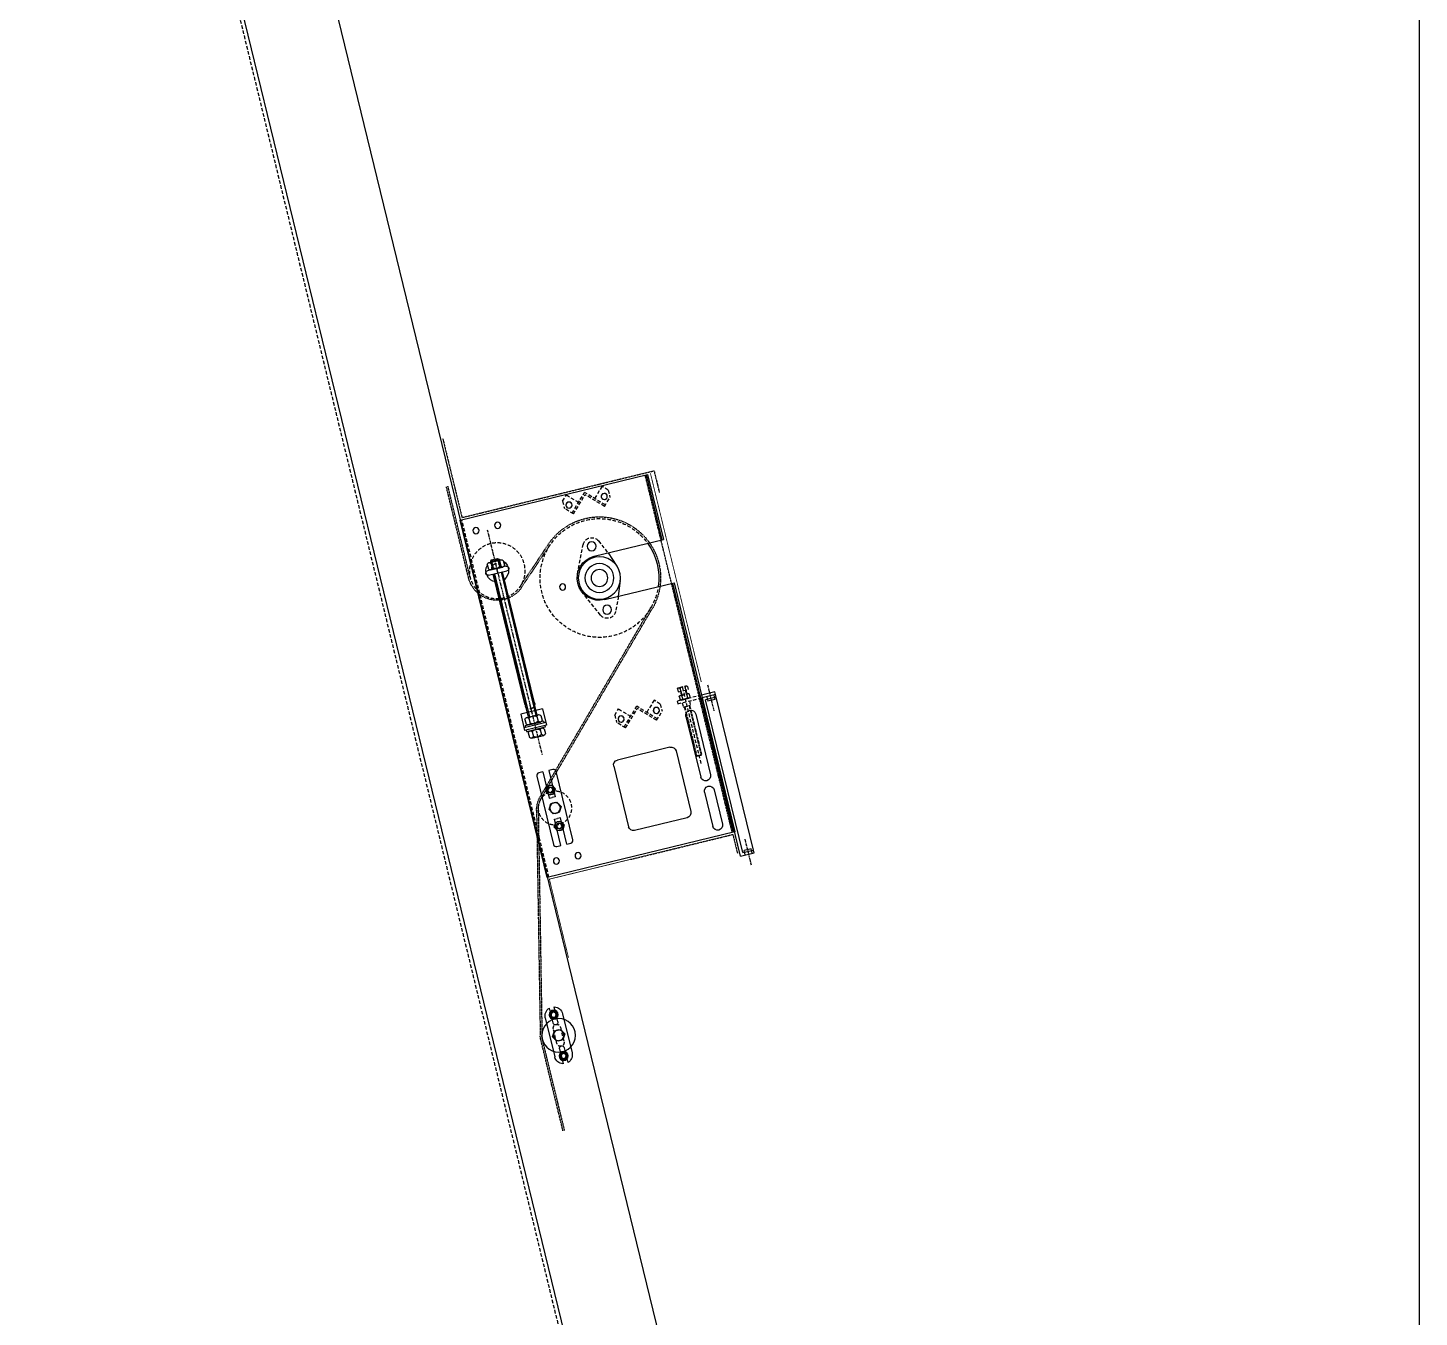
# Model space of a CAD drawing. Header units: millimetres. Extents: x 0 to 461941, y -159644 to 4828.
# Drawn here: x 419436 to 421932, y -45421 to -43108 of the extents above; entities that cross this region are included whole.
import ezdxf

# ---------------------------------------------------------------- set-up
doc = ezdxf.new("R2010")
doc.units = ezdxf.units.MM
for name, pattern in [('Xref Conv Decant Empty Tote$0$AM_ISO02W050', [7.5, 6, -1.5]), ('Xref Conv Decant Empty Tote$0$CENTER', [7, 4, -1, 1, -1]), ('Xref Conv Decant Empty Tote$0$DASHDOT', [1, 0.5, -0.25, 0, -0.25]), ('Xref Conv Decant Empty Tote$0$HIDDEN', [9.525, 6.35, -3.175]), ('Xref Conv Decant Empty Tote$0$P02582 Conveyor Elevations$0$HIDDEN', [9.525, 6.35, -3.175])]:
    doc.linetypes.add(name, pattern=pattern)
for name, color, linetype in [('Xref Conv Decant Empty Tote$0$B', 4, 'Continuous'), ('Xref Conv Decant Empty Tote$0$Conv - Empty Tote', 35, 'Continuous'), ('Xref Conv Decant Empty Tote$0$P02582 Conveyor Elevations$0$Conv', 131, 'Continuous')]:
    doc.layers.add(name, color=color, linetype=linetype)
doc.layers.add('Xref Conv Decant Empty Tote$0$Hidden', color=9, linetype='Xref Conv Decant Empty Tote$0$AM_ISO02W050', lineweight=25)

# ---------------------------------------------------------------- blocks, each defined once
blk = doc.blocks.new('*U182')
at = {"layer": 'Xref Conv Decant Empty Tote$0$Hidden', "color": 0, "linetype": 'Xref Conv Decant Empty Tote$0$P02582 Conveyor Elevations$0$HIDDEN'}
blk.add_line((5772.3, 1283.2), (955.7, 110), dxfattribs=at)
at = {"layer": 'Xref Conv Decant Empty Tote$0$P02582 Conveyor Elevations$0$Conv', "color": 0}
blk.add_lwpolyline([(5812.7, 1117), (1248.9, 5.4), (1210.2, 164.3), (5774, 1275.9)], close=True, dxfattribs=at)
blk = doc.blocks.new('Xref Conv Decant Empty Tote$0$520CD')
at = {"linetype": 'Xref Conv Decant Empty Tote$0$DASHDOT'}
for p, q in [((-781.3, -9.7), (-387.5, 79.4)), ((-780.6, -12.7), (-386.8, 76.4)), ((-212, 80.2), (-380.2, 80.2)), ((-212, 77.2), (-380.2, 77.2)), ((-1216, 10), (-1384.3, 10)), ((-1216, 7), (-1384.3, 7)), ((-1469.9, -4.2), (-1323.7, -4.2)), ((-1323.7, -4.2), (-1323.7, -350.2)), ((-804, -22.1), (-1086.6, -295.1)), ((-801.9, -24.2), (-1084.5, -297.3)), ((-1178.2, -75.7), (-1240.6, -143.6)), ((-1176, -77.7), (-1238.4, -145.6)), ((-656.4, -152.8), (-656.4, -341.6)), ((-660, -341.4), (-1320, -341.4)), ((-656.4, -341.6), (-621.5, -341.6)), ((-1323.7, -350.2), (-1323.7, -358.7)), ((-1323.7, -358.7), (-1283.7, -358.7))]:
    blk.add_line(p, q, dxfattribs=at)
for p, q in [((-404.2, 51.7), (-431.6, 51.7)), ((-416.2, 63.2), (-344.2, 63.2)), ((-380.2, 58.3), (-389.8, 52.7)), ((-389.8, 52.7), (-389.8, 41.6)), ((-370.6, 52.7), (-380.2, 58.3)), ((-370.6, 41.6), (-370.6, 52.7)), ((-356.2, 51.7), (-328.8, 51.7)), ((-342.1, 54.6), (-348.5, 50.9)), ((-348.5, 50.9), (-348.5, 43.5)), ((-335.7, 50.9), (-342.1, 54.6)), ((-335.7, 43.5), (-335.7, 50.9)), ((-404.2, 42.7), (-431.6, 42.7)), ((-416.2, 31.2), (-344.2, 31.2)), ((-389.8, 41.6), (-380.2, 36.1)), ((-380.2, 36.1), (-370.6, 41.6)), ((-356.2, 42.7), (-328.8, 42.7)), ((-348.5, 43.5), (-342.1, 39.8)), ((-342.1, 39.8), (-335.7, 43.5)), ((-660, 0), (-1320, 0)), ((-1320, 0), (-1320, -346)), ((-660, -346), (-660, 0)), ((-1237.4, -37), (-1235.4, -35)), ((-1237.4, -37), (-1237.4, -49)), ((-1237.4, -37), (-1220.2, -37)), ((-1237.4, -49), (-1235.4, -51)), ((-1237.4, -49), (-1220.2, -49)), ((-1235.4, -35), (-1235.4, -51)), ((-1235.4, -35), (-1220.2, -35)), ((-1221, -43), (-1219, -43)), ((-1211.9, -43), (-1220.2, -43)), ((-1220, -44), (-1220, -42)), ((-1211.9, -34), (-970, -34)), ((-1211.9, -35), (-947.6, -35)), ((-1211.9, -37), (-947.6, -37)), ((-1211.9, -49), (-947.6, -49)), ((-968, -43), (-951.6, -43)), ((-947.6, -33.4), (-947.6, -54.1)), ((-1235.4, -51), (-1220.2, -51)), ((-1211.9, -51), (-947.6, -51)), ((-970, -52), (-1211.9, -52)), ((-835, -269), (-835, -172)), ((-826, -163), (-714, -163)), ((-705, -269), (-705, -172)), ((-1200, -218), (-1200, -346)), ((-1120, -218), (-1120, -346)), ((-1200, -243.6), (-1173.3, -253.6)), ((-1120, -243.6), (-1146.7, -253.6)), ((-826, -278), (-714, -278)), ((-882, -310), (-770, -310)), ((-809.2, -311), (-808.2, -312)), ((-809.2, -311), (-809.2, -321)), ((-808.2, -320), (-809.2, -321)), ((-808.2, -312), (-808.2, -320)), ((-742, -310), (-679, -310)), ((-1320, -343), (-1200, -343)), ((-1320, -346), (-1200, -346)), ((-1120, -343), (-660, -343)), ((-1120, -346), (-660, -346)), ((-912.5, -371), (-912.5, -346)), ((-615.5, -346), (-907.5, -346)), ((-907.5, -371), (-907.5, -346)), ((-882, -328), (-770, -328)), ((-742, -328), (-679, -328)), ((-615.5, -346), (-615.5, -371)), ((-907.5, -371), (-912.5, -371)), ((-907.5, -354.5), (-899.5, -354.5)), ((-907.5, -367.5), (-899.5, -367.5)), ((-902.5, -371), (-907.5, -371)), ((-620.5, -351), (-902.5, -351)), ((-620.5, -371), (-902.5, -371)), ((-899.5, -367.5), (-899.5, -354.5)), ((-615.5, -354.5), (-623.5, -354.5)), ((-623.5, -367.5), (-623.5, -354.5)), ((-615.5, -367.5), (-623.5, -367.5)), ((-615.5, -371), (-620.5, -371))]:
    blk.add_line(p, q)
at = {"linetype": 'Xref Conv Decant Empty Tote$0$HIDDEN'}
for p, q in [((-366.7, 53.7), (-393.7, 53.7)), ((-393.7, 40.7), (-366.7, 40.7)), ((-660, -3), (-1320, -3)), ((-1309.5, -186.5), (-1318.7, -195.6)), ((-1318.7, -195.6), (-1300.7, -213.7)), ((-1284.8, -197.8), (-1315.6, -228.5)), ((-1309.5, -186.5), (-1296.1, -186.5)), ((-1282.7, -199.9), (-1296.1, -186.5)), ((-1176.8, -181.7), (-1225, -203.9)), ((-1095, -203.9), (-1143.2, -181.7)), ((-914.5, -186.5), (-923.7, -195.6)), ((-923.7, -195.6), (-905.7, -213.7)), ((-889.8, -197.8), (-920.6, -228.5)), ((-914.5, -186.5), (-901.1, -186.5)), ((-887.7, -199.9), (-901.1, -186.5)), ((-1282.7, -199.9), (-1311.3, -228.5)), ((-887.7, -199.9), (-916.3, -228.5)), ((-1318.7, -261.4), (-1300.7, -243.4)), ((-1284.8, -259.3), (-1315.6, -228.5)), ((-1282.7, -257.2), (-1311.3, -228.5)), ((-1225, -232.1), (-1200, -243.6)), ((-1120, -243.6), (-1095, -232.1)), ((-923.7, -261.4), (-905.7, -243.4)), ((-889.8, -259.3), (-920.6, -228.5)), ((-887.7, -257.2), (-916.3, -228.5)), ((-1309.5, -270.6), (-1318.7, -261.4)), ((-1309.5, -270.6), (-1296.1, -270.6)), ((-1282.7, -257.2), (-1296.1, -270.6)), ((-914.5, -270.6), (-923.7, -261.4)), ((-914.5, -270.6), (-901.1, -270.6)), ((-887.7, -257.2), (-901.1, -270.6)), ((-933.4, -316), (-791.3, -316)), ((-928.1, -306.8), (-928.1, -325.2)), ((-928.1, -311), (-921, -311)), ((-928.1, -312), (-921, -312)), ((-928.1, -320), (-921, -320)), ((-928.1, -321), (-921, -321)), ((-912.5, -346), (-912.5, -301)), ((-912.5, -301), (-907.5, -301)), ((-907.5, -301), (-907.5, -346)), ((-907.5, -309.5), (-899.5, -309.5)), ((-907.5, -322.5), (-899.5, -322.5)), ((-899.5, -309.5), (-899.5, -322.5)), ((-899.5, -311), (-887.7, -311)), ((-899.5, -312), (-887.7, -312)), ((-899.5, -320), (-890.9, -320)), ((-899.5, -321), (-890.8, -321))]:
    blk.add_line(p, q, dxfattribs=at)
at = {"linetype": 'Continuous'}
for p, q in [((-956, -23), (-926, -23)), ((-956, -63), (-956, -23)), ((-931, -63), (-931, -23)), ((-926, -63), (-926, -23)), ((-1220.2, -60), (-1220.2, -26)), ((-1211.9, -26), (-1211.9, -60)), ((-934, -60), (-934, -26)), ((-923, -60), (-923, -26)), ((-956, -63), (-926, -63)), ((-902.5, -371), (-902.5, -351)), ((-620.5, -351), (-620.5, -371))]:
    blk.add_line(p, q, dxfattribs=at)
at = {"linetype": 'Xref Conv Decant Empty Tote$0$CENTER'}
for p, q in [((-1291.6, -43), (-876.7, -43)), ((-934, -26), (-931, -26)), ((-926, -26), (-923, -26)), ((-934, -60), (-931, -60)), ((-926, -60), (-923, -60)), ((-890.9, -320), (-808.2, -320)), ((-890.8, -321), (-809.2, -321)), ((-887.7, -311), (-809.2, -311)), ((-887.7, -312), (-808.2, -312)), ((-928.1, -361), (-879.4, -361)), ((-594.9, -361), (-643.6, -361))]:
    blk.add_line(p, q, dxfattribs=at)
for points in [[(-424.7, 43.5), (-418.3, 39.8), (-411.9, 43.5), (-411.9, 50.9), (-418.3, 54.6), (-424.7, 50.9)], [(-803.2, -47.4), (-811.2, -52), (-819.2, -47.4), (-819.2, -38.1), (-811.2, -33.5), (-803.2, -38.1)], [(-787.6, -48.5), (-778, -54.1), (-768.4, -48.5), (-768.4, -37.5), (-778, -31.9), (-787.6, -37.5)], [(-752.8, -47.4), (-744.8, -52), (-736.8, -47.4), (-736.8, -38.1), (-744.8, -33.5), (-752.8, -38.1)]]:
    blk.add_lwpolyline(points, close=True)
for points in [[(-846.1, -37.2), (-846.1, -29.8, -0.414214), (-841.1, -24.8)], [(-841.1, -24.8), (-714.9, -24.8, -0.414214), (-709.9, -29.8), (-709.9, -37.2, -0.414214)], [(-709.9, -48.3), (-709.9, -55.7, -0.414214), (-714.9, -60.7), (-841.1, -60.7, -0.414214), (-846.1, -55.7), (-846.1, -48.3, -0.414214)]]:
    blk.add_lwpolyline(points, format="xyb")
at = {"linetype": 'Xref Conv Decant Empty Tote$0$DASHDOT', "const_width": 1.5}
for points in [[(-511.2, -2.9), (-656.4, -2.9), (-656.4, -152.9)], [(-1320.7, -351.3), (-935.7, -351.3)]]:
    blk.add_lwpolyline(points, dxfattribs=at)
for points in [[(-1233.8, -31.9), (-1233.8, -35.6), (-1233.8, -50.4), (-1233.8, -54.1)], [(-1233.8, -35.6), (-1222.6, -35.6)], [(-1231.4, -28.2), (-1222.6, -28.2)], [(-1220.2, -31.9), (-1220.2, -54.1)], [(-947.6, -31.9), (-947.6, -35.6), (-947.6, -50.4), (-947.6, -54.1)], [(-947.6, -35.6), (-936.4, -35.6)], [(-945.2, -28.2), (-936.4, -28.2)], [(-934, -31.9), (-934, -54.1)], [(-923, -31.9), (-923, -35.6), (-923, -50.4), (-923, -54.1)], [(-923, -35.6), (-911.8, -35.6)], [(-920.6, -28.2), (-911.8, -28.2)], [(-909.4, -31.9), (-909.4, -54.1)], [(-846.1, -37.2), (-797.5, -37.2), (-797.5, -42.7)], [(-846.1, -48.3), (-797.5, -48.3), (-797.5, -42.7)], [(-709.9, -37.2), (-758.5, -37.2), (-758.5, -42.7)], [(-709.9, -48.3), (-758.5, -48.3), (-758.5, -42.7)], [(-1233.8, -50.4), (-1222.6, -50.4)], [(-1231.4, -57.8), (-1222.6, -57.8)], [(-947.6, -50.4), (-936.4, -50.4)], [(-945.2, -57.8), (-936.4, -57.8)], [(-923, -50.4), (-911.8, -50.4)], [(-920.6, -57.8), (-911.8, -57.8)]]:
    blk.add_lwpolyline(points)
at = {"linetype": 'Xref Conv Decant Empty Tote$0$HIDDEN'}
for points in [[(-935.1, -309.1), (-935.1, -311.4), (-935.1, -320.6), (-935.1, -322.9)], [(-935.1, -311.4), (-928.1, -311.4)], [(-935.1, -320.6), (-928.1, -320.6)], [(-933.6, -306.8), (-928.1, -306.8)], [(-921, -309.1), (-921, -311.4), (-921, -320.6), (-921, -322.9)], [(-921, -311.4), (-914, -311.4)], [(-921, -320.6), (-914, -320.6)], [(-919.5, -306.8), (-914, -306.8)], [(-912.5, -309.1), (-912.5, -322.9)], [(-933.6, -325.2), (-928.1, -325.2)], [(-919.5, -325.2), (-914, -325.2)]]:
    blk.add_lwpolyline(points, dxfattribs=at)
for centre, radius in [((-380.2, 47.2), 30), ((-418.3, 47.2), 7.91), ((-418.3, 47.2), 6.4), ((-418.3, 47.2), 4.5), ((-418.3, 47.2), 4.5), ((-418.3, 47.2), 4.5), ((-380.2, 47.2), 9.6), ((-342.1, 47.2), 7.91), ((-342.1, 47.2), 6.4), ((-342.1, 47.2), 4.5), ((-342.1, 47.2), 4.5), ((-342.1, 47.2), 4.5), ((-1295, -23), 5.5), ((-685, -23), 5.5), ((-811.2, -42.7), 8), ((-811.2, -42.7), 4.5), ((-778, -43), 9.6), ((-744.8, -42.7), 8), ((-744.8, -42.7), 4.5), ((-1295, -63), 5.5), ((-685, -63), 5.5), ((-1160, -150), 5.5), ((-1300, -196), 5.5), ((-1160, -218), 38), ((-1160, -218), 25.9), ((-905, -196), 5.5), ((-1218.5, -218), 8), ((-1160, -218), 15), ((-1101.5, -218), 8), ((-1300, -261), 5.5), ((-905, -261), 5.5)]:
    blk.add_circle(centre, radius)
for centre, radius in [((-1216, -43), 50), ((-778, -43), 30.1), ((-1300, -196), 5.5), ((-905, -196), 5.5), ((-1300, -261.1), 5.5), ((-905, -261.1), 5.5)]:
    blk.add_circle(centre, radius, dxfattribs=at)
at = {"linetype": 'Xref Conv Decant Empty Tote$0$DASHDOT'}
for centre, radius, start, end in [((-380.2, 47.2), 33, 90, 102.7523), ((-380.2, 47.2), 30, 90, 102.7523), ((-1216, -43), 53, 319.0422, 90), ((-770.7, -56.6), 48, 102.7523, 134.0247), ((-770.7, -56.6), 45, 102.7523, 134.0247), ((-1160, -218), 109.7, 137.2907, 313.604)]:
    blk.add_arc(centre, radius, start, end, dxfattribs=at)
for centre, radius, start, end in [((-416.2, 47.2), 16, 90, 163.6652), ((-404.2, 47.2), 4.5, 270, 90), ((-356.2, 47.2), 4.5, 90, 270), ((-344.2, 47.2), 16, 16.3348, 90), ((-416.2, 47.2), 16, 196.3348, 270), ((-344.2, 47.2), 16, 270, 343.6652), ((-1216, -43), 20.3, 23.2394, 133.1989), ((-1229.7, -31.9), 4.04, 113.991, 246.009), ((-1221.2, -43), 12.6, 144.0166, 215.9834), ((-1224.2, -31.9), 4.04, 293.991, 66.009), ((-1232.8, -43), 12.6, 324.0166, 35.9834), ((-943.6, -31.9), 4.04, 113.991, 246.009), ((-935, -43), 12.6, 144.0166, 215.9834), ((-938, -31.9), 4.04, 293.991, 66.009), ((-946.6, -43), 12.6, 324.0166, 35.9834), ((-919, -31.9), 4.04, 113.991, 246.009), ((-910.4, -43), 12.6, 144.0166, 215.9834), ((-913.4, -31.9), 4.04, 293.991, 66.009), ((-922, -43), 12.6, 324.0166, 35.9834), ((-811.2, -42.7), 5.5, 76.1116, 18.81), ((-744.8, -42.7), 5.5, 161.19, 103.8884), ((-1229.7, -54.1), 4.04, 113.991, 246.009), ((-1216, -43), 20.3, 226.8011, 333.6473), ((-1224.2, -54.1), 4.04, 293.991, 66.009), ((-943.6, -54.1), 4.04, 113.991, 246.009), ((-938, -54.1), 4.04, 293.991, 66.009), ((-919, -54.1), 4.04, 113.991, 246.009), ((-913.4, -54.1), 4.04, 293.991, 66.009), ((-826, -172), 9, 90, 180), ((-714, -172), 9, 0, 90), ((-1160, -218), 40, 0, 180), ((-826, -269), 9, 180, 270), ((-714, -269), 9, 270, 0), ((-882, -319), 9, 90, 270), ((-770, -319), 9, 270, 90), ((-742, -319), 9, 90, 270), ((-679, -319), 9, 270, 90)]:
    blk.add_arc(centre, radius, start, end)
at = {"linetype": 'Xref Conv Decant Empty Tote$0$HIDDEN'}
for centre, radius, start, end in [((-393.7, 47.2), 6.5, 90, 270), ((-366.7, 47.2), 6.5, 270, 90), ((-1220, -43), 9, 90, 270), ((-970, -43), 9, 270, 90), ((-1160, -218), 106.5, 294.8828, 247.9394), ((-1218.5, -218), 15.5, 114.7591, 245.2409), ((-1101.5, -218), 15.5, 294.7591, 65.2409), ((-932.6, -309.1), 2.53, 113.991, 246.009), ((-927.3, -316), 7.86, 144.0166, 215.9834), ((-932.6, -322.9), 2.53, 113.991, 246.009), ((-918.5, -309.1), 2.53, 113.991, 246.009), ((-913.1, -316), 7.86, 144.0166, 215.9834), ((-918.5, -322.9), 2.53, 113.991, 246.009), ((-915, -309.1), 2.53, 293.991, 66.009), ((-920.4, -316), 7.86, 324.0166, 35.9834), ((-915, -322.9), 2.53, 293.991, 66.009)]:
    blk.add_arc(centre, radius, start, end, dxfattribs=at)
at = {"linetype": 'Continuous'}
for centre, radius, start, end in [((-1216, -26), 4.14, 0, 180), ((-1216, -60), 4.14, 180, 0), ((-1160, -218), 106.5, 247.9394, 292.0606)]:
    blk.add_arc(centre, radius, start, end, dxfattribs=at)
blk = doc.blocks.new('Xref Conv Decant Empty Tote')
at = {"layer": 'Xref Conv Decant Empty Tote$0$B'}
blk.add_line((421931.6, 4827.6), (421931.6, -65240.5), dxfattribs=at)
at = {"layer": 'Xref Conv Decant Empty Tote$0$Conv - Empty Tote', "rotation": 90}
blk.add_blockref('*U182', (420719.6, -47302.2), dxfattribs=at)
at = {"layer": 'Xref Conv Decant Empty Tote$0$Conv - Empty Tote', "xscale": -1, "rotation": 103.689222921697}
blk.add_blockref('Xref Conv Decant Empty Tote$0$520CD', (420524.2, -45273.2), dxfattribs=at)

msp = doc.modelspace()

# ---------------------------------------------------------------- block references
msp.add_blockref('Xref Conv Decant Empty Tote', (0, 0))

doc.saveas('drawing.dxf')
